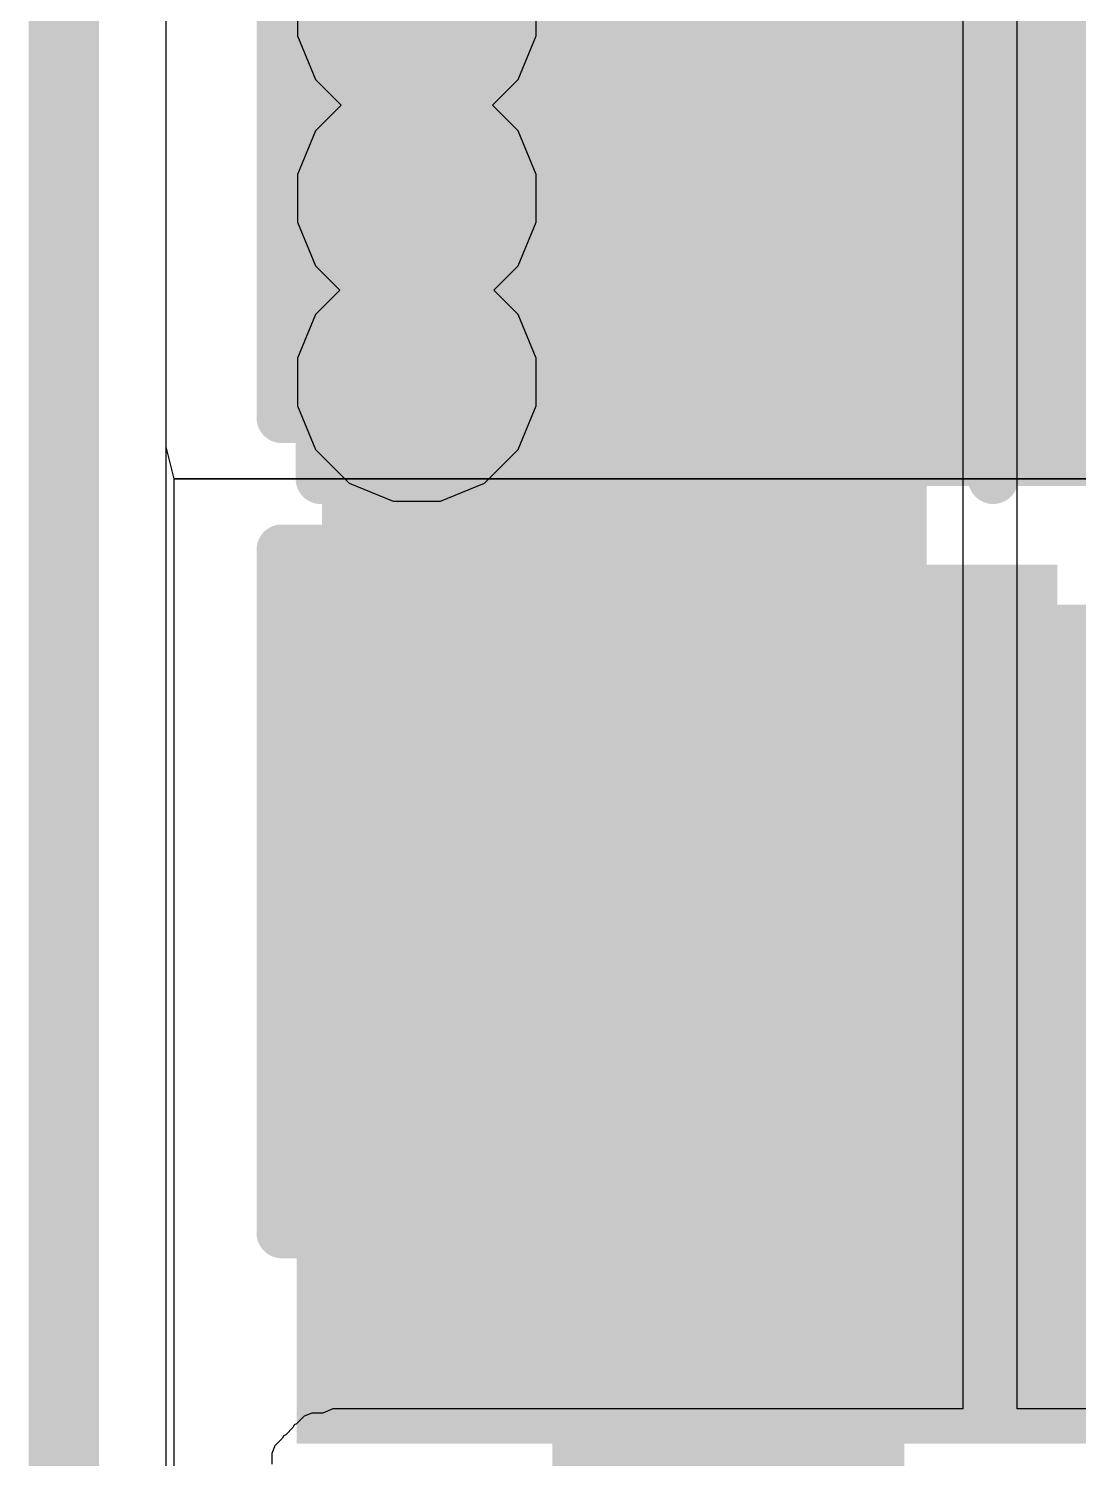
# Model space of a CAD drawing. Header units: inches. Extents: x -6 to 284, y -12 to 154.
# Drawn here: x 10.639 to 13.291, y -6.37 to -2.757 of the extents above; entities that cross this region are included whole.
import ezdxf

# ---------------------------------------------------------------- set-up
doc = ezdxf.new("R2010")
doc.units = ezdxf.units.IN
for name, color, linetype in [('Board Outline', 216, 'Continuous'), ('Bottom Layer', 5, 'Continuous'), ('Bottom Overlay', 54, 'Continuous'), ('Bottom Paste', 16, 'Continuous'), ('Bottom Solder', 6, 'Continuous'), ('Drill Drawing', 1, 'Continuous'), ('GND-1', 16, 'Continuous'), ('GND-2', 90, 'Continuous'), ('GND-3', 216, 'Continuous'), ('GND-4', 54, 'Continuous'), ('PWR-1', 156, 'Continuous'), ('PWR-2', 130, 'Continuous'), ('Signal L1', 76, 'Continuous'), ('Signal L2', 6, 'Continuous'), ('Top Layer', 1, 'Continuous'), ('Top Overlay', 2, 'Continuous'), ('Top Paste', 8, 'Continuous'), ('Top Solder', 216, 'Continuous'), ('Via Holes', 16, 'Continuous')]:
    doc.layers.add(name, color=color, linetype=linetype)

# ---------------------------------------------------------------- blocks, each defined once
blk = doc.blocks.new('F____1206__3216_M_______250')
at = {"layer": 'Top Layer'}
blk.add_hatch(color=1, dxfattribs=at).paths.add_polyline_path([(0.998, 0.91), (2.058, 0.91), (2.058, -0.91), (0.998, -0.91)])
at = {"layer": 'Top Paste'}
blk.add_hatch(color=8, dxfattribs=at).paths.add_polyline_path([(0.998, 0.91), (2.058, 0.91), (2.058, -0.91), (0.998, -0.91)])
at = {"layer": 'Top Solder'}
blk.add_hatch(color=216, dxfattribs=at).paths.add_polyline_path([(0.8964, 1.0116), (2.1596, 1.0116), (2.1596, -1.0116), (0.8964, -1.0116)])
at = {"layer": 'Top Overlay'}
for points in [[(0.68, 0.8492, 0.127, 0.127, 0), (-0.68, 0.8492, 0.127, 0.127, 0)], [(-0.6087, -0.002, 0.127, 0.127, -0.962331), (0, -0.0254, 0.127, 0.127, 0)], [(0.6096, -0.0254, 0.127, 0.127, -1), (0, -0.0254, 0.127, 0.127, 0)], [(0.68, -0.8492, 0.127, 0.127, 0), (-0.68, -0.8492, 0.127, 0.127, 0)]]:
    blk.add_lwpolyline(points, format="xyseb", dxfattribs=at)
for points in [[(0.6483, 0.8492, 0.0635, 0.0635, 1), (0.7118, 0.8492, 0.0635, 0.0635, 1)], [(-0.0318, -0.0254, 0.0635, 0.0635, 1), (0.0318, -0.0254, 0.0635, 0.0635, 1)], [(-0.0318, -0.0254, 0.0635, 0.0635, 1), (0.0318, -0.0254, 0.0635, 0.0635, 1)], [(0.5778, -0.0254, 0.0635, 0.0635, 1), (0.6413, -0.0254, 0.0635, 0.0635, 1)], [(0.6483, -0.8492, 0.0635, 0.0635, 1), (0.7118, -0.8492, 0.0635, 0.0635, 1)]]:
    blk.add_lwpolyline(points, format="xyseb", close=True, dxfattribs=at)
blk = doc.blocks.new('C___0805_B_427')
at = {"layer": 'Bottom Layer'}
for points in [[(-1.524, 0.762), (-0.508, 0.762), (-0.508, -0.762), (-1.524, -0.762)], [(0.508, 0.762), (1.524, 0.762), (1.524, -0.762), (0.508, -0.762)]]:
    blk.add_hatch(color=5, dxfattribs=at).paths.add_polyline_path(points)
at = {"layer": 'Bottom Paste'}
for points in [[(-1.524, 0.762), (-0.508, 0.762), (-0.508, -0.762), (-1.524, -0.762)], [(0.508, 0.762), (1.524, 0.762), (1.524, -0.762), (0.508, -0.762)]]:
    blk.add_hatch(color=16, dxfattribs=at).paths.add_polyline_path(points)
at = {"layer": 'Bottom Solder'}
for points in [[(-1.594, 0.832), (-0.438, 0.832), (-0.438, -0.832), (-1.594, -0.832)], [(0.438, 0.832), (1.594, 0.832), (1.594, -0.832), (0.438, -0.832)]]:
    blk.add_hatch(color=6, dxfattribs=at).paths.add_polyline_path(points)
at = {"layer": 'Bottom Overlay'}
for points in [[(-1.6256, 0.8636, 0.127, 0.127, 0), (-0.6096, 0.8636, 0.127, 0.127, 0)], [(-1.6256, -0.8636, 0.127, 0.127, 0), (-1.6256, 0.8636, 0.127, 0.127, 0)], [(0.6096, 0.8636, 0.127, 0.127, 0), (1.6256, 0.8636, 0.127, 0.127, 0)], [(1.6256, -0.8636, 0.127, 0.127, 0), (1.6256, 0.8636, 0.127, 0.127, 0)], [(-1.6256, -0.8636, 0.127, 0.127, 0), (-0.6096, -0.8636, 0.127, 0.127, 0)], [(0.6096, -0.8636, 0.127, 0.127, 0), (1.6256, -0.8636, 0.127, 0.127, 0)]]:
    blk.add_lwpolyline(points, format="xyseb", dxfattribs=at)
for points in [[(-1.6574, 0.8636, 0.0635, 0.0635, 1), (-1.5938, 0.8636, 0.0635, 0.0635, 1)], [(-1.6574, 0.8636, 0.0635, 0.0635, 1), (-1.5938, 0.8636, 0.0635, 0.0635, 1)], [(-0.6414, 0.8636, 0.0635, 0.0635, 1), (-0.5779, 0.8636, 0.0635, 0.0635, 1)], [(0.5779, 0.8636, 0.0635, 0.0635, 1), (0.6414, 0.8636, 0.0635, 0.0635, 1)], [(1.5939, 0.8636, 0.0635, 0.0635, 1), (1.6574, 0.8636, 0.0635, 0.0635, 1)], [(1.5939, 0.8636, 0.0635, 0.0635, 1), (1.6574, 0.8636, 0.0635, 0.0635, 1)], [(-1.6574, -0.8636, 0.0635, 0.0635, 1), (-1.5939, -0.8636, 0.0635, 0.0635, 1)], [(-1.6574, -0.8636, 0.0635, 0.0635, 1), (-1.5939, -0.8636, 0.0635, 0.0635, 1)], [(-0.6413, -0.8636, 0.0635, 0.0635, 1), (-0.5778, -0.8636, 0.0635, 0.0635, 1)], [(0.5779, -0.8636, 0.0635, 0.0635, 1), (0.6414, -0.8636, 0.0635, 0.0635, 1)], [(1.5939, -0.8636, 0.0635, 0.0635, 1), (1.6574, -0.8636, 0.0635, 0.0635, 1)], [(1.5939, -0.8636, 0.0635, 0.0635, 1), (1.6574, -0.8636, 0.0635, 0.0635, 1)]]:
    blk.add_lwpolyline(points, format="xyseb", close=True, dxfattribs=at)
blk = doc.blocks.new('C___0805_B_486')
at = {"layer": 'Bottom Layer'}
for points in [[(-1.524, 0.762), (-0.508, 0.762), (-0.508, -0.762), (-1.524, -0.762)], [(0.508, 0.762), (1.524, 0.762), (1.524, -0.762), (0.508, -0.762)]]:
    blk.add_hatch(color=5, dxfattribs=at).paths.add_polyline_path(points)
at = {"layer": 'Bottom Paste'}
for points in [[(-1.524, 0.762), (-0.508, 0.762), (-0.508, -0.762), (-1.524, -0.762)], [(0.508, 0.762), (1.524, 0.762), (1.524, -0.762), (0.508, -0.762)]]:
    blk.add_hatch(color=16, dxfattribs=at).paths.add_polyline_path(points)
at = {"layer": 'Bottom Solder'}
for points in [[(-1.594, 0.832), (-0.438, 0.832), (-0.438, -0.832), (-1.594, -0.832)], [(0.438, 0.832), (1.594, 0.832), (1.594, -0.832), (0.438, -0.832)]]:
    blk.add_hatch(color=6, dxfattribs=at).paths.add_polyline_path(points)
at = {"layer": 'Bottom Overlay'}
for points in [[(-1.6256, -0.8636, 0.127, 0.127, 0), (-1.6256, 0.8636, 0.127, 0.127, 0)], [(-1.6256, 0.8636, 0.127, 0.127, 0), (-0.6096, 0.8636, 0.127, 0.127, 0)], [(0.6096, 0.8636, 0.127, 0.127, 0), (1.6256, 0.8636, 0.127, 0.127, 0)], [(1.6256, -0.8636, 0.127, 0.127, 0), (1.6256, 0.8636, 0.127, 0.127, 0)], [(-1.6256, -0.8636, 0.127, 0.127, 0), (-0.6096, -0.8636, 0.127, 0.127, 0)], [(0.6096, -0.8636, 0.127, 0.127, 0), (1.6256, -0.8636, 0.127, 0.127, 0)]]:
    blk.add_lwpolyline(points, format="xyseb", dxfattribs=at)
for points in [[(-1.6574, 0.8636, 0.0635, 0.0635, 1), (-1.5938, 0.8636, 0.0635, 0.0635, 1)], [(-1.6574, 0.8636, 0.0635, 0.0635, 1), (-1.5938, 0.8636, 0.0635, 0.0635, 1)], [(-0.6414, 0.8636, 0.0635, 0.0635, 1), (-0.5779, 0.8636, 0.0635, 0.0635, 1)], [(0.5779, 0.8636, 0.0635, 0.0635, 1), (0.6414, 0.8636, 0.0635, 0.0635, 1)], [(1.5938, 0.8636, 0.0635, 0.0635, 1), (1.6574, 0.8636, 0.0635, 0.0635, 1)], [(1.5938, 0.8636, 0.0635, 0.0635, 1), (1.6574, 0.8636, 0.0635, 0.0635, 1)], [(-1.6574, -0.8636, 0.0635, 0.0635, 1), (-1.5938, -0.8636, 0.0635, 0.0635, 1)], [(-1.6574, -0.8636, 0.0635, 0.0635, 1), (-1.5938, -0.8636, 0.0635, 0.0635, 1)], [(-0.6413, -0.8636, 0.0635, 0.0635, 1), (-0.5778, -0.8636, 0.0635, 0.0635, 1)], [(0.5778, -0.8636, 0.0635, 0.0635, 1), (0.6413, -0.8636, 0.0635, 0.0635, 1)], [(1.5938, -0.8636, 0.0635, 0.0635, 1), (1.6574, -0.8636, 0.0635, 0.0635, 1)], [(1.5938, -0.8636, 0.0635, 0.0635, 1), (1.6574, -0.8636, 0.0635, 0.0635, 1)]]:
    blk.add_lwpolyline(points, format="xyseb", close=True, dxfattribs=at)

msp = doc.modelspace()

# ---------------------------------------------------------------- hatches: boundary and pattern name
at = {"layer": 'Bottom Layer'}
msp.add_hatch(color=5, dxfattribs=at).paths.add_polyline_path([(11.38, -6.0661), (12.9075, -6.0661), (12.9075, -2.0692), (11.38, -2.0692)])
h = msp.add_hatch(color=5, dxfattribs=at)
edge = h.paths.add_edge_path()
edge.add_arc((11.6198, -2.7148), 0.2, 0, 360)
h = msp.add_hatch(color=5, dxfattribs=at)
edge = h.paths.add_edge_path()
edge.add_arc((11.6198, -3.1858), 0.2, 0, 360)
h = msp.add_hatch(color=5, dxfattribs=at)
edge = h.paths.add_edge_path()
edge.add_arc((11.6198, -3.6498), 0.2, 0, 360)
at = {"layer": 'GND-1'}
h = msp.add_hatch(color=16, dxfattribs=at)
edge = h.paths.add_edge_path()
edge.add_arc((11.6198, -2.7148), 0.2, 0, 360)
h = msp.add_hatch(color=16, dxfattribs=at)
edge = h.paths.add_edge_path()
edge.add_arc((11.6198, -3.1858), 0.2, 0, 360)
h = msp.add_hatch(color=16, dxfattribs=at)
edge = h.paths.add_edge_path()
edge.add_arc((11.6198, -3.6498), 0.2, 0, 360)
at = {"layer": 'GND-2'}
h = msp.add_hatch(color=90, dxfattribs=at)
edge = h.paths.add_edge_path()
edge.add_arc((11.6198, -2.7148), 0.2, 0, 360)
h = msp.add_hatch(color=90, dxfattribs=at)
edge = h.paths.add_edge_path()
edge.add_arc((11.6198, -3.1858), 0.2, 0, 360)
h = msp.add_hatch(color=90, dxfattribs=at)
edge = h.paths.add_edge_path()
edge.add_arc((11.6198, -3.6498), 0.2, 0, 360)
at = {"layer": 'GND-3'}
h = msp.add_hatch(color=216, dxfattribs=at)
edge = h.paths.add_edge_path()
edge.add_arc((11.6198, -2.7148), 0.2, 0, 360)
h = msp.add_hatch(color=216, dxfattribs=at)
edge = h.paths.add_edge_path()
edge.add_arc((11.6198, -3.1858), 0.2, 0, 360)
h = msp.add_hatch(color=216, dxfattribs=at)
edge = h.paths.add_edge_path()
edge.add_arc((11.6198, -3.6498), 0.2, 0, 360)
at = {"layer": 'GND-4'}
h = msp.add_hatch(color=54, dxfattribs=at)
edge = h.paths.add_edge_path()
edge.add_arc((11.6198, -2.7148), 0.2, 0, 360)
h = msp.add_hatch(color=54, dxfattribs=at)
edge = h.paths.add_edge_path()
edge.add_arc((11.6198, -3.1858), 0.2, 0, 360)
h = msp.add_hatch(color=54, dxfattribs=at)
edge = h.paths.add_edge_path()
edge.add_arc((11.6198, -3.6498), 0.2, 0, 360)
at = {"layer": 'PWR-1'}
h = msp.add_hatch(color=156, dxfattribs=at)
edge = h.paths.add_edge_path()
edge.add_arc((11.6198, -2.7148), 0.2, 0, 360)
h = msp.add_hatch(color=156, dxfattribs=at)
edge = h.paths.add_edge_path()
edge.add_arc((11.6198, -3.1858), 0.2, 0, 360)
h = msp.add_hatch(color=156, dxfattribs=at)
edge = h.paths.add_edge_path()
edge.add_arc((11.6198, -3.6498), 0.2, 0, 360)
at = {"layer": 'PWR-2'}
h = msp.add_hatch(color=130, dxfattribs=at)
edge = h.paths.add_edge_path()
edge.add_arc((11.6198, -2.7148), 0.2, 0, 360)
h = msp.add_hatch(color=130, dxfattribs=at)
edge = h.paths.add_edge_path()
edge.add_arc((11.6198, -3.1858), 0.2, 0, 360)
h = msp.add_hatch(color=130, dxfattribs=at)
edge = h.paths.add_edge_path()
edge.add_arc((11.6198, -3.6498), 0.2, 0, 360)
at = {"layer": 'Signal L1'}
h = msp.add_hatch(color=76, dxfattribs=at)
edge = h.paths.add_edge_path()
edge.add_arc((11.6198, -2.7148), 0.2, 0, 360)
h = msp.add_hatch(color=76, dxfattribs=at)
edge = h.paths.add_edge_path()
edge.add_arc((11.6198, -3.1858), 0.2, 0, 360)
h = msp.add_hatch(color=76, dxfattribs=at)
edge = h.paths.add_edge_path()
edge.add_arc((11.6198, -3.6498), 0.2, 0, 360)
at = {"layer": 'Signal L2'}
h = msp.add_hatch(color=6, dxfattribs=at)
edge = h.paths.add_edge_path()
edge.add_arc((11.6198, -2.7148), 0.2, 0, 360)
h = msp.add_hatch(color=6, dxfattribs=at)
edge = h.paths.add_edge_path()
edge.add_arc((11.6198, -3.1858), 0.2, 0, 360)
h = msp.add_hatch(color=6, dxfattribs=at)
edge = h.paths.add_edge_path()
edge.add_arc((11.6198, -3.6498), 0.2, 0, 360)
at = {"layer": 'Top Layer'}
for points in [[(11.3164, -3.9126), (15.8324, -3.9126), (15.8324, -2.4268), (11.3164, -2.4268)], [(11.3164, -6.3328), (15.8324, -6.3328), (15.8324, -4.2127), (11.3164, -4.2127)]]:
    msp.add_hatch(color=1, dxfattribs=at).paths.add_polyline_path(points)
h = msp.add_hatch(color=1, dxfattribs=at)
edge = h.paths.add_edge_path()
edge.add_arc((11.6198, -2.7148), 0.2, 0, 360)
h = msp.add_hatch(color=1, dxfattribs=at)
edge = h.paths.add_edge_path()
edge.add_arc((11.6198, -3.1858), 0.2, 0, 360)
h = msp.add_hatch(color=1, dxfattribs=at)
edge = h.paths.add_edge_path()
edge.add_arc((11.6198, -3.6498), 0.2, 0, 360)
at = {"layer": 'Via Holes'}
h = msp.add_hatch(color=7, dxfattribs=at)
edge = h.paths.add_edge_path()
edge.add_arc((11.6198, -2.7148), 0.1, 0, 360)
h = msp.add_hatch(color=7, dxfattribs=at)
edge = h.paths.add_edge_path()
edge.add_arc((11.6198, -3.1858), 0.1, 0, 360)
h = msp.add_hatch(color=7, dxfattribs=at)
edge = h.paths.add_edge_path()
edge.add_arc((11.6198, -3.6498), 0.1, 0, 360)

# ---------------------------------------------------------------- linework, layer by layer
at = {"layer": 'Board Outline'}
msp.add_lwpolyline([(10.7278, -10.3315, 0.1778, 0.1778, 0), (10.7278, 19.0513, 0.1778, 0.1778, 0)], format="xyseb", dxfattribs=at)
at = {"layer": 'Bottom Layer'}
for p, q in [((10.9868, -10.3315), (10.9868, 19.0513)), ((12.999, -1.6894), (12.999, -6.2451)), ((13.1364, -6.2451), (13.1364, -1.6894)), ((11.4073, -6.2451), (11.3821, -6.2556)), ((12.999, -6.2451), (11.4073, -6.2451)), ((16.3019, -6.2451), (13.1364, -6.2451)), ((11.3101, -6.2854), (11.3077, -6.2913)), ((11.316, -6.2829), (11.3101, -6.2854)), ((11.3354, -6.2636), (11.316, -6.2829)), ((11.3547, -6.2556), (11.3354, -6.2636)), ((11.3354, -6.2636), (11.3354, -6.2636)), ((11.3354, -6.2636), (11.3354, -6.2636)), ((11.3821, -6.2556), (11.3547, -6.2556)), ((11.2803, -6.3187), (11.261, -6.338)), ((11.2828, -6.3127), (11.2803, -6.3187)), ((11.2887, -6.3103), (11.2828, -6.3127)), ((11.3077, -6.2913), (11.2887, -6.3103)), ((11.261, -6.338), (11.253, -6.3573)), ((11.253, -6.3573), (11.253, -6.3847)), ((11.261, -6.338), (11.261, -6.338)), ((11.261, -6.338), (11.261, -6.338))]:
    msp.add_line(p, q, dxfattribs=at)
at = {"layer": 'Drill Drawing'}
for points in [[(11.3658, -2.4608, 0.0508, 0.0508, 0), (11.6198, -2.9688, 0.0508, 0.0508, 0)], [(11.6198, -2.9688, 0.0508, 0.0508, 0), (11.8738, -2.4608, 0.0508, 0.0508, 0)], [(11.3658, -2.9318, 0.0508, 0.0508, 0), (11.8738, -2.9318, 0.0508, 0.0508, 0)], [(11.3658, -2.9318, 0.0508, 0.0508, 0), (11.6198, -3.4398, 0.0508, 0.0508, 0)], [(11.6198, -3.4398, 0.0508, 0.0508, 0), (11.8738, -2.9318, 0.0508, 0.0508, 0)], [(11.3658, -3.3958, 0.0508, 0.0508, 0), (11.8738, -3.3958, 0.0508, 0.0508, 0)], [(11.3658, -3.3958, 0.0508, 0.0508, 0), (11.6198, -3.9038, 0.0508, 0.0508, 0)], [(11.6198, -3.9038, 0.0508, 0.0508, 0), (11.8738, -3.3958, 0.0508, 0.0508, 0)]]:
    msp.add_lwpolyline(points, format="xyseb", dxfattribs=at)
for points in [[(11.3531, -2.9318, 0.0254, 0.0254, 1), (11.3785, -2.9318, 0.0254, 0.0254, 1)], [(11.3531, -2.9318, 0.0254, 0.0254, 1), (11.3785, -2.9318, 0.0254, 0.0254, 1)], [(11.8611, -2.9318, 0.0254, 0.0254, 1), (11.8865, -2.9318, 0.0254, 0.0254, 1)], [(11.8611, -2.9318, 0.0254, 0.0254, 1), (11.8865, -2.9318, 0.0254, 0.0254, 1)], [(11.6071, -2.9688, 0.0254, 0.0254, 1), (11.6325, -2.9688, 0.0254, 0.0254, 1)], [(11.6071, -2.9688, 0.0254, 0.0254, 1), (11.6325, -2.9688, 0.0254, 0.0254, 1)], [(11.3531, -3.3958, 0.0254, 0.0254, 1), (11.3785, -3.3958, 0.0254, 0.0254, 1)], [(11.3531, -3.3958, 0.0254, 0.0254, 1), (11.3785, -3.3958, 0.0254, 0.0254, 1)], [(11.8611, -3.3958, 0.0254, 0.0254, 1), (11.8865, -3.3958, 0.0254, 0.0254, 1)], [(11.8611, -3.3958, 0.0254, 0.0254, 1), (11.8865, -3.3958, 0.0254, 0.0254, 1)], [(11.6071, -3.4398, 0.0254, 0.0254, 1), (11.6325, -3.4398, 0.0254, 0.0254, 1)], [(11.6071, -3.4398, 0.0254, 0.0254, 1), (11.6325, -3.4398, 0.0254, 0.0254, 1)], [(11.6071, -3.9038, 0.0254, 0.0254, 1), (11.6325, -3.9038, 0.0254, 0.0254, 1)], [(11.6071, -3.9038, 0.0254, 0.0254, 1), (11.6325, -3.9038, 0.0254, 0.0254, 1)]]:
    msp.add_lwpolyline(points, format="xyseb", close=True, dxfattribs=at)
at = {"layer": 'GND-1'}
msp.add_line((10.9868, -10.3315), (10.9868, 19.0513), dxfattribs=at)
at = {"layer": 'GND-2'}
msp.add_line((10.9868, -10.3315), (10.9868, 19.0513), dxfattribs=at)
at = {"layer": 'GND-3'}
msp.add_line((10.9868, -10.3315), (10.9868, 19.0513), dxfattribs=at)
at = {"layer": 'GND-4'}
msp.add_line((10.9868, -10.3315), (10.9868, 19.0513), dxfattribs=at)
at = {"layer": 'PWR-1'}
for p, q in [((10.9868, -10.3315), (10.9868, -2.5122)), ((11.3182, -2.6548), (11.3182, -2.7748)), ((11.9214, -2.7748), (11.9214, -2.6548)), ((11.3182, -2.7748), (11.3641, -2.8856)), ((11.8755, -2.8856), (11.9214, -2.7748)), ((11.3641, -2.8856), (11.4288, -2.9503)), ((11.8108, -2.9503), (11.8755, -2.8856)), ((11.4288, -2.9503), (11.3641, -3.015)), ((11.8755, -3.015), (11.8108, -2.9503)), ((11.3641, -3.015), (11.3182, -3.1258)), ((11.9214, -3.1258), (11.8755, -3.015)), ((11.3182, -3.1258), (11.3182, -3.2458)), ((11.9214, -3.2458), (11.9214, -3.1258)), ((11.3182, -3.2458), (11.3641, -3.3567)), ((11.8755, -3.3567), (11.9214, -3.2458)), ((11.3641, -3.3567), (11.4253, -3.4178)), ((11.8144, -3.4178), (11.8755, -3.3567)), ((11.4253, -3.4178), (11.3641, -3.4789)), ((11.8755, -3.4789), (11.8144, -3.4178)), ((11.3641, -3.4789), (11.3182, -3.5898)), ((11.9214, -3.5898), (11.8755, -3.4789)), ((11.3182, -3.5898), (11.3182, -3.7097)), ((11.9214, -3.7097), (11.9214, -3.5898)), ((11.3182, -3.7097), (11.3641, -3.8206)), ((11.8755, -3.8206), (11.9214, -3.7097)), ((11.3641, -3.8206), (11.449, -3.9054)), ((11.7907, -3.9054), (11.8755, -3.8206)), ((11.449, -3.9054), (11.5598, -3.9514)), ((11.6798, -3.9514), (11.7907, -3.9054)), ((11.5598, -3.9514), (11.6798, -3.9514))]:
    msp.add_line(p, q, dxfattribs=at)
at = {"layer": 'PWR-2'}
for p, q in [((10.9868, -10.3315), (10.9868, -2.437)), ((11.3182, -2.6548), (11.3182, -2.7748)), ((11.9214, -2.7748), (11.9214, -2.6548)), ((11.3182, -2.7748), (11.3641, -2.8856)), ((11.8755, -2.8856), (11.9214, -2.7748)), ((11.3641, -2.8856), (11.4288, -2.9503)), ((11.8108, -2.9503), (11.8755, -2.8856)), ((11.4288, -2.9503), (11.3641, -3.015)), ((11.8755, -3.015), (11.8108, -2.9503)), ((11.3641, -3.015), (11.3182, -3.1258)), ((11.9214, -3.1258), (11.8755, -3.015)), ((11.3182, -3.1258), (11.3182, -3.2458)), ((11.9214, -3.2458), (11.9214, -3.1258)), ((11.3182, -3.2458), (11.3641, -3.3567)), ((11.8755, -3.3567), (11.9214, -3.2458)), ((11.3641, -3.3567), (11.4253, -3.4178)), ((11.8144, -3.4178), (11.8755, -3.3567)), ((11.4253, -3.4178), (11.3641, -3.4789)), ((11.8755, -3.4789), (11.8144, -3.4178)), ((11.3641, -3.4789), (11.3182, -3.5898)), ((11.9214, -3.5898), (11.8755, -3.4789)), ((11.3182, -3.5898), (11.3182, -3.7097)), ((11.9214, -3.7097), (11.9214, -3.5898)), ((11.3182, -3.7097), (11.3641, -3.8206)), ((11.8755, -3.8206), (11.9214, -3.7097)), ((11.3641, -3.8206), (11.449, -3.9054)), ((11.7907, -3.9054), (11.8755, -3.8206)), ((11.449, -3.9054), (11.5598, -3.9514)), ((11.6798, -3.9514), (11.7907, -3.9054)), ((11.5598, -3.9514), (11.6798, -3.9514))]:
    msp.add_line(p, q, dxfattribs=at)
at = {"layer": 'Signal L1'}
msp.add_line((10.9868, -10.3315), (10.9868, 19.0513), dxfattribs=at)
at = {"layer": 'Signal L2'}
msp.add_line((10.9868, -10.3315), (10.9868, 19.0513), dxfattribs=at)
at = {"layer": 'Top Layer'}
for p, q in [((10.9868, -3.8141), (10.9868, -2.5177)), ((11.0066, -3.8948), (10.9868, -3.8141)), ((11.0066, -11.1657), (11.0066, -3.8948)), ((11.0066, -3.8948), (16.0577, -3.8948)), ((16.0577, -3.8948), (11.0066, -3.8948))]:
    msp.add_line(p, q, dxfattribs=at)
msp.add_lwpolyline([(12.4068, -10.5824, 0.889, 0.889, 0), (12.4068, -5.5866, 0.889, 0.889, 0)], format="xyseb", dxfattribs=at)
msp.add_lwpolyline([(12.1845, -5.5866, 0.4445, 0.4445, 1), (12.629, -5.5866, 0.4445, 0.4445, 1)], format="xyseb", close=True, dxfattribs=at)

# ---------------------------------------------------------------- block references
at = {"rotation": 270}
msp.add_blockref('F____1206__3216_M_______250', (12.2264, -3.2147), dxfattribs=at)
for name, p in [('C___0805_B_427', (12.904, -2.8771)), ('C___0805_B_486', (12.904, -4.9371))]:
    msp.add_blockref(name, p)

doc.saveas('drawing.dxf')
